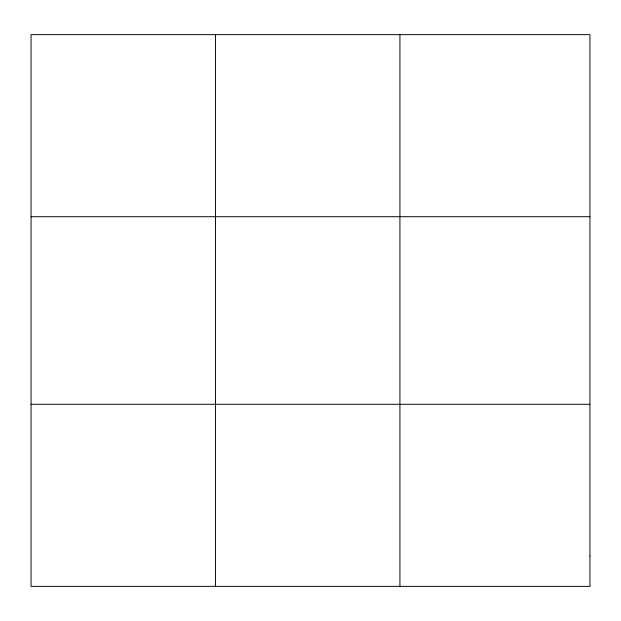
<?xml version="1.0" encoding="UTF-8"?>
<svg xmlns="http://www.w3.org/2000/svg" width="621" height="621" viewBox="0 0 621 621"><rect width="100%" height="100%" fill="white"/><g stroke="black" fill="none" stroke-linecap="round" stroke-linejoin="round"><path stroke-width="0.93" d="M215.487 34.636L215.487 586.364M399.924 34.636L399.924 586.364M31.05 216.706L589.95 216.706M31.05 404.294L589.95 404.294M589.95 556.02L589.95 586.364L31.05 586.364L31.05 34.636L589.95 34.636L589.95 556.02"/></g></svg>
